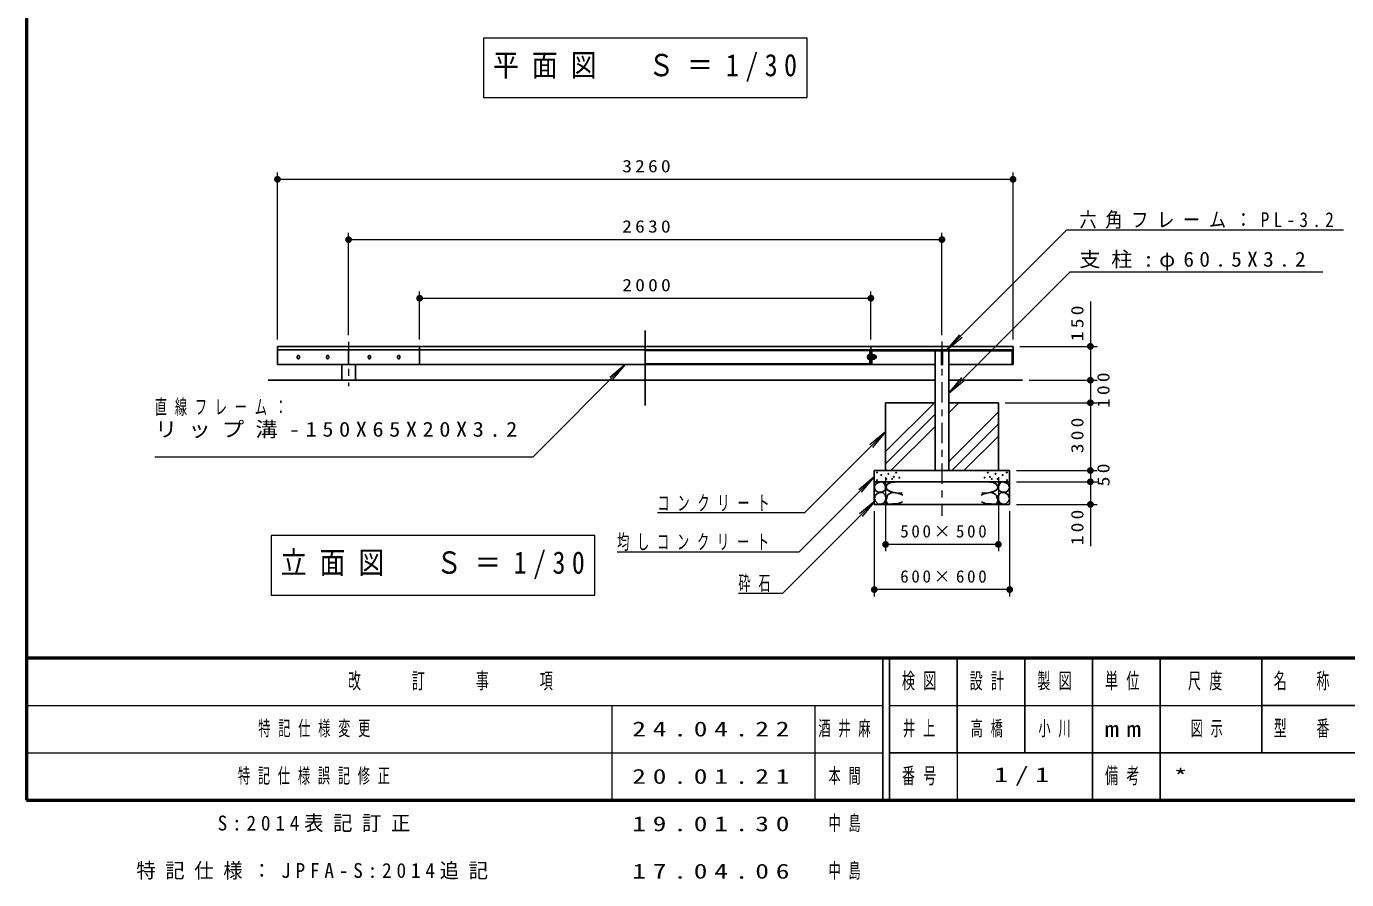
# Model space of a CAD drawing. Units: millimetres on the paper, scale 1:30. Extents: x 55 to 420, y -309 to -40.
# Drawn here: x 55 to 250, y -308.7 to -182.8 of the extents above; entities that cross this region are included whole.
import ezdxf
from ezdxf.enums import TextEntityAlignment as Align

# ---------------------------------------------------------------- set-up
doc = ezdxf.new("R2010")
doc.units = ezdxf.units.MM
doc.linetypes.add('USER2', pattern=[6, 3, -1, 1, -1])
doc.layers.add('LY_1', color=7, linetype='Continuous', lineweight=13)
doc.layers.add('LY_4', color=7, linetype='Continuous', lineweight=13)
doc.layers.add('LY_5', color=7, linetype='Continuous')
doc.styles.add('ＭＳ ゴシック', font='')
doc.styles.get('ＭＳ ゴシック').set_extended_font_data('MS Gothic')

# ---------------------------------------------------------------- blocks, each defined once
blk = doc.blocks.new('filled_dot')
at = {"color": 0, "linetype": 'Continuous', "lineweight": -2, "const_width": 1.25}
blk.add_lwpolyline([(-0.625, 0, 1), (0.625, 0, 1)], format="xyb", close=True, dxfattribs=at)

msp = doc.modelspace()

# ---------------------------------------------------------------- linework, layer by layer
at = {"layer": 'LY_1'}
for p, q in [((122.523, -184.464), (122.523, -193.264)), ((170.323, -184.464), (122.523, -184.464)), ((170.323, -193.264), (170.323, -184.464)), ((122.523, -193.264), (170.323, -193.264)), ((92.09, -228.994), (92.09, -204.326)), ((200.757, -228.994), (200.757, -204.326)), ((92.09, -205.326), (200.757, -205.326)), ((102.59, -228.324), (102.59, -213.229)), ((102.59, -214.229), (190.257, -214.229)), ((190.257, -228.324), (190.257, -213.229)), ((208.712, -212.791), (190.945, -230.571)), ((208.712, -212.791), (249.567, -212.791)), ((209.18, -218.974), (191.265, -236.889)), ((209.18, -218.974), (246.533, -218.974)), ((113.09, -228.994), (113.09, -221.89)), ((179.757, -228.994), (179.757, -221.89)), ((113.09, -222.89), (179.757, -222.89)), ((212.183, -223.362), (212.183, -234.994)), ((190.945, -230.571), (192.873, -228.272)), ((190.945, -230.571), (193.243, -228.641)), ((201.757, -229.994), (213.183, -229.994)), ((129.859, -246.28), (143.48, -232.661)), ((143.48, -232.661), (141.182, -234.589)), ((143.48, -232.661), (141.552, -234.959)), ((191.265, -236.889), (193.193, -234.591)), ((191.265, -236.889), (193.563, -234.961)), ((203.148, -234.994), (213.183, -234.994)), ((212.183, -234.994), (212.183, -238.327)), ((181.923, -245.537), (189.133, -238.327)), ((181.923, -238.353), (181.949, -238.327)), ((191.265, -239.787), (192.725, -238.327)), ((191.265, -246.971), (198.59, -239.646)), ((199.59, -238.327), (213.183, -238.327)), ((212.183, -238.327), (212.183, -248.327)), ((181.923, -247.333), (189.248, -240.008)), ((182.725, -248.327), (189.248, -241.804)), ((191.705, -248.327), (198.59, -241.443)), ((170.019, -254.504), (181.923, -242.629)), ((181.923, -242.629), (179.623, -244.555)), ((181.923, -242.629), (179.992, -244.925)), ((193.501, -248.327), (198.59, -243.239)), ((73.985, -246.28), (129.859, -246.28)), ((169.164, -260.346), (180.257, -249.245)), ((180.257, -249.245), (177.959, -251.174)), ((180.257, -249.245), (178.329, -251.544)), ((181.923, -249.327), (181.923, -260.238)), ((198.59, -249.327), (198.59, -260.238)), ((201.257, -248.327), (213.183, -248.327)), ((212.183, -248.327), (212.183, -249.994)), ((201.257, -249.994), (213.183, -249.994)), ((212.183, -249.994), (212.183, -259.502)), ((166.751, -266.422), (180.381, -252.795)), ((180.381, -252.795), (178.082, -254.723)), ((180.381, -252.795), (178.452, -255.093)), ((201.257, -253.327), (213.183, -253.327)), ((148.228, -254.504), (170.019, -254.504)), ((180.257, -254.327), (180.257, -266.905)), ((200.257, -254.327), (200.257, -266.905)), ((91.174, -257.912), (91.174, -266.712)), ((138.974, -257.912), (91.174, -257.912)), ((138.974, -266.712), (138.974, -257.912)), ((198.59, -259.238), (181.923, -259.238)), ((142.266, -260.346), (169.164, -260.346)), ((91.174, -266.712), (138.974, -266.712)), ((160.189, -266.422), (166.751, -266.422)), ((200.257, -265.905), (180.257, -265.905))]:
    msp.add_line(p, q, dxfattribs=at)
at = {"layer": 'LY_1', "lineweight": 25}
for p, q in [((146.423, -227.669), (146.423, -238.721)), ((92.09, -230.494), (92.09, -229.994)), ((113.09, -229.994), (92.09, -229.994)), ((113.09, -229.994), (146.423, -229.994)), ((113.09, -230.494), (113.09, -229.994)), ((179.757, -229.994), (146.423, -229.994)), ((179.757, -229.994), (200.757, -229.994)), ((179.757, -230.494), (179.757, -229.994)), ((200.757, -230.494), (200.757, -229.994)), ((92.09, -232.691), (92.09, -230.494)), ((113.09, -230.494), (92.09, -230.494)), ((102.59, -230.494), (102.59, -232.691)), ((113.09, -230.494), (146.423, -230.494)), ((113.09, -232.691), (113.09, -230.494)), ((179.757, -230.494), (146.423, -230.494)), ((179.607, -230.601), (146.423, -230.601)), ((179.357, -231.25), (179.327, -231.302)), ((179.327, -231.302), (179.327, -231.852)), ((179.357, -231.904), (179.327, -231.852)), ((179.54, -231.25), (179.357, -231.25)), ((179.54, -231.414), (179.357, -231.414)), ((179.54, -231.741), (179.357, -231.741)), ((179.54, -231.904), (179.357, -231.904)), ((179.54, -231.227), (179.607, -231.227)), ((179.54, -231.927), (179.54, -231.227)), ((179.607, -231.927), (179.54, -231.927)), ((179.607, -232.661), (179.607, -230.494)), ((179.607, -231.411), (179.907, -231.411)), ((179.607, -231.744), (179.907, -231.744)), ((179.757, -230.494), (200.757, -230.494)), ((179.757, -232.661), (179.757, -230.494)), ((179.907, -230.644), (200.607, -230.644)), ((179.907, -232.661), (179.907, -230.644)), ((179.907, -231.227), (179.973, -231.227)), ((179.973, -231.927), (179.907, -231.927)), ((179.973, -231.227), (179.973, -231.927)), ((180.057, -231.271), (179.973, -231.271)), ((180.057, -231.553), (179.973, -231.575)), ((180.057, -231.58), (179.973, -231.602)), ((180.057, -231.884), (179.973, -231.884)), ((180.057, -231.25), (180.293, -231.25)), ((180.057, -231.25), (180.057, -231.904)), ((180.057, -231.414), (180.293, -231.414)), ((180.057, -231.741), (180.293, -231.741)), ((180.057, -231.904), (180.293, -231.904)), ((180.293, -231.25), (180.323, -231.302)), ((180.293, -231.904), (180.323, -231.852)), ((180.323, -231.852), (180.323, -231.302)), ((180.323, -231.411), (180.54, -231.411)), ((180.323, -231.744), (180.54, -231.744)), ((180.54, -231.744), (180.54, -231.411)), ((189.248, -230.644), (189.248, -248.314)), ((190.182, -230.644), (190.182, -232.737)), ((190.332, -230.644), (190.332, -232.737)), ((191.265, -230.644), (191.265, -248.314)), ((200.607, -232.661), (200.607, -230.644)), ((200.757, -232.661), (200.757, -230.494)), ((113.09, -232.691), (92.09, -232.691)), ((101.582, -232.691), (101.582, -234.994)), ((103.598, -232.691), (103.598, -234.994)), ((146.423, -232.661), (113.09, -232.661)), ((146.423, -232.554), (179.607, -232.554)), ((146.423, -232.661), (179.757, -232.661)), ((179.757, -232.661), (189.248, -232.661)), ((190.182, -232.737), (190.332, -232.737)), ((191.265, -232.661), (200.757, -232.661)), ((90.699, -234.994), (146.423, -234.994)), ((146.423, -234.994), (189.248, -234.994)), ((191.265, -234.994), (202.148, -234.994)), ((181.923, -238.327), (189.248, -238.327)), ((181.923, -238.327), (181.923, -248.327)), ((191.265, -238.327), (198.59, -238.327)), ((198.59, -238.327), (198.59, -248.327)), ((180.257, -248.327), (200.257, -248.327)), ((180.257, -248.327), (180.257, -253.327)), ((200.257, -248.327), (200.257, -253.327)), ((180.257, -249.994), (200.257, -249.994)), ((180.257, -253.327), (200.257, -253.327))]:
    msp.add_line(p, q, dxfattribs=at)
at = {"layer": 'LY_1', "linetype": 'USER2'}
for p, q in [((102.59, -229.324), (102.59, -235.881)), ((190.257, -229.294), (190.257, -254.996)), ((180.627, -231.577), (179.138, -231.577))]:
    msp.add_line(p, q, dxfattribs=at)
at = {"layer": 'LY_1'}
for points in [[(95.175, -231.327), (95.156, -231.328), (95.137, -231.331), (95.119, -231.336), (95.101, -231.342), (95.083, -231.351), (95.067, -231.361), (95.051, -231.373), (95.036, -231.386), (95.022, -231.401), (95.009, -231.417), (94.998, -231.434), (94.987, -231.452), (94.979, -231.472), (94.972, -231.492), (94.966, -231.513), (94.962, -231.534), (94.959, -231.556), (94.958, -231.577), (94.959, -231.599), (94.962, -231.621), (94.966, -231.642), (94.972, -231.663), (94.979, -231.683), (94.987, -231.702), (94.998, -231.721), (95.009, -231.738), (95.022, -231.754), (95.036, -231.769), (95.051, -231.782), (95.067, -231.794), (95.083, -231.804), (95.101, -231.812), (95.119, -231.819), (95.137, -231.824), (95.156, -231.826), (95.175, -231.827), (95.194, -231.826), (95.213, -231.824), (95.231, -231.819), (95.249, -231.812), (95.266, -231.804), (95.283, -231.794), (95.299, -231.782), (95.314, -231.769), (95.328, -231.754), (95.341, -231.738), (95.352, -231.721), (95.362, -231.702), (95.371, -231.683), (95.378, -231.663), (95.384, -231.642), (95.388, -231.621), (95.391, -231.599), (95.391, -231.577), (95.391, -231.556), (95.388, -231.534), (95.384, -231.513), (95.378, -231.492), (95.371, -231.472), (95.362, -231.452), (95.352, -231.434), (95.341, -231.417), (95.328, -231.401), (95.314, -231.386), (95.299, -231.373), (95.283, -231.361), (95.266, -231.351), (95.249, -231.342), (95.231, -231.336), (95.213, -231.331), (95.194, -231.328)], [(99.505, -231.327), (99.486, -231.328), (99.467, -231.331), (99.449, -231.336), (99.431, -231.342), (99.414, -231.351), (99.397, -231.361), (99.381, -231.373), (99.366, -231.386), (99.352, -231.401), (99.339, -231.417), (99.328, -231.434), (99.318, -231.452), (99.309, -231.472), (99.302, -231.492), (99.296, -231.513), (99.292, -231.534), (99.289, -231.556), (99.289, -231.577), (99.289, -231.599), (99.292, -231.621), (99.296, -231.642), (99.302, -231.663), (99.309, -231.683), (99.318, -231.702), (99.328, -231.721), (99.339, -231.738), (99.352, -231.754), (99.366, -231.769), (99.381, -231.782), (99.397, -231.794), (99.414, -231.804), (99.431, -231.812), (99.449, -231.819), (99.467, -231.824), (99.486, -231.826), (99.505, -231.827), (99.524, -231.826), (99.543, -231.824), (99.561, -231.819), (99.579, -231.812), (99.597, -231.804), (99.613, -231.794), (99.629, -231.782), (99.644, -231.769), (99.658, -231.754), (99.671, -231.738), (99.682, -231.721), (99.693, -231.702), (99.701, -231.683), (99.709, -231.663), (99.714, -231.642), (99.718, -231.621), (99.721, -231.599), (99.722, -231.577), (99.721, -231.556), (99.718, -231.534), (99.714, -231.513), (99.709, -231.492), (99.701, -231.472), (99.693, -231.452), (99.682, -231.434), (99.671, -231.417), (99.658, -231.401), (99.644, -231.386), (99.629, -231.373), (99.613, -231.361), (99.597, -231.351), (99.579, -231.342), (99.561, -231.336), (99.543, -231.331), (99.524, -231.328)], [(105.675, -231.327), (105.656, -231.328), (105.637, -231.331), (105.619, -231.336), (105.601, -231.342), (105.583, -231.351), (105.567, -231.361), (105.551, -231.373), (105.536, -231.386), (105.522, -231.401), (105.509, -231.417), (105.498, -231.434), (105.487, -231.452), (105.479, -231.472), (105.472, -231.492), (105.466, -231.513), (105.462, -231.534), (105.459, -231.556), (105.458, -231.577), (105.459, -231.599), (105.462, -231.621), (105.466, -231.642), (105.472, -231.663), (105.479, -231.683), (105.487, -231.702), (105.498, -231.721), (105.509, -231.738), (105.522, -231.754), (105.536, -231.769), (105.551, -231.782), (105.567, -231.794), (105.583, -231.804), (105.601, -231.812), (105.619, -231.819), (105.637, -231.824), (105.656, -231.826), (105.675, -231.827), (105.694, -231.826), (105.713, -231.824), (105.731, -231.819), (105.749, -231.812), (105.766, -231.804), (105.783, -231.794), (105.799, -231.782), (105.814, -231.769), (105.828, -231.754), (105.841, -231.738), (105.852, -231.721), (105.862, -231.702), (105.871, -231.683), (105.878, -231.663), (105.884, -231.642), (105.888, -231.621), (105.891, -231.599), (105.891, -231.577), (105.891, -231.556), (105.888, -231.534), (105.884, -231.513), (105.878, -231.492), (105.871, -231.472), (105.862, -231.452), (105.852, -231.434), (105.841, -231.417), (105.828, -231.401), (105.814, -231.386), (105.799, -231.373), (105.783, -231.361), (105.766, -231.351), (105.749, -231.342), (105.731, -231.336), (105.713, -231.331), (105.694, -231.328)], [(110.005, -231.327), (109.986, -231.328), (109.967, -231.331), (109.949, -231.336), (109.931, -231.342), (109.914, -231.351), (109.897, -231.361), (109.881, -231.373), (109.866, -231.386), (109.852, -231.401), (109.839, -231.417), (109.828, -231.434), (109.818, -231.452), (109.809, -231.472), (109.802, -231.492), (109.796, -231.513), (109.792, -231.534), (109.789, -231.556), (109.789, -231.577), (109.789, -231.599), (109.792, -231.621), (109.796, -231.642), (109.802, -231.663), (109.809, -231.683), (109.818, -231.702), (109.828, -231.721), (109.839, -231.738), (109.852, -231.754), (109.866, -231.769), (109.881, -231.782), (109.897, -231.794), (109.914, -231.804), (109.931, -231.812), (109.949, -231.819), (109.967, -231.824), (109.986, -231.826), (110.005, -231.827), (110.024, -231.826), (110.043, -231.824), (110.061, -231.819), (110.079, -231.812), (110.097, -231.804), (110.113, -231.794), (110.129, -231.782), (110.144, -231.769), (110.158, -231.754), (110.171, -231.738), (110.182, -231.721), (110.193, -231.702), (110.201, -231.683), (110.209, -231.663), (110.214, -231.642), (110.218, -231.621), (110.221, -231.599), (110.222, -231.577), (110.221, -231.556), (110.218, -231.534), (110.214, -231.513), (110.209, -231.492), (110.201, -231.472), (110.193, -231.452), (110.182, -231.434), (110.171, -231.417), (110.158, -231.401), (110.144, -231.386), (110.129, -231.373), (110.113, -231.361), (110.097, -231.351), (110.079, -231.342), (110.061, -231.336), (110.043, -231.331), (110.024, -231.328)]]:
    msp.add_lwpolyline(points, close=True, dxfattribs=at)
for points in [[(95.225, -231.821), (95.194, -231.809), (95.165, -231.793), (95.139, -231.772), (95.116, -231.746), (95.096, -231.717), (95.08, -231.685), (95.068, -231.651), (95.061, -231.614), (95.058, -231.577), (95.061, -231.54), (95.068, -231.504), (95.08, -231.47), (95.096, -231.437), (95.116, -231.408), (95.139, -231.383), (95.165, -231.362), (95.194, -231.345), (95.225, -231.334)], [(99.555, -231.821), (99.524, -231.809), (99.496, -231.793), (99.469, -231.772), (99.446, -231.746), (99.426, -231.717), (99.41, -231.685), (99.398, -231.651), (99.391, -231.614), (99.389, -231.577), (99.391, -231.54), (99.398, -231.504), (99.41, -231.47), (99.426, -231.437), (99.446, -231.408), (99.469, -231.383), (99.496, -231.362), (99.524, -231.345), (99.555, -231.334)], [(105.625, -231.821), (105.656, -231.809), (105.684, -231.793), (105.711, -231.772), (105.734, -231.746), (105.754, -231.717), (105.77, -231.685), (105.782, -231.651), (105.789, -231.614), (105.791, -231.577), (105.789, -231.54), (105.782, -231.504), (105.77, -231.47), (105.754, -231.437), (105.734, -231.408), (105.711, -231.383), (105.684, -231.362), (105.656, -231.345), (105.625, -231.334)], [(109.955, -231.821), (109.986, -231.809), (110.015, -231.793), (110.041, -231.772), (110.065, -231.746), (110.084, -231.717), (110.1, -231.685), (110.112, -231.651), (110.119, -231.614), (110.122, -231.577), (110.119, -231.54), (110.112, -231.504), (110.1, -231.47), (110.084, -231.437), (110.065, -231.408), (110.041, -231.383), (110.015, -231.362), (109.986, -231.345), (109.955, -231.334)]]:
    msp.add_lwpolyline(points, dxfattribs=at)
at = {"layer": 'LY_1', "lineweight": 25}
for points in [[(181.268, -253.303), (180.799, -253.224), (180.381, -252.795), (180.271, -252.386), (180.46, -251.898), (180.939, -251.618), (181.527, -251.559), (181.866, -251.918), (182.026, -252.446), (181.906, -252.775), (181.667, -253.154)], [(180.281, -250.921), (180.311, -250.641), (180.43, -250.352), (180.799, -250.143), (181.228, -250.003), (181.597, -250.113), (181.856, -250.472), (181.936, -250.821), (181.866, -251.24), (181.587, -251.429), (181.198, -251.529), (180.769, -251.509), (180.46, -251.27)], [(199.246, -253.303), (199.714, -253.224), (200.133, -252.795), (200.243, -252.386), (200.053, -251.898), (199.575, -251.618), (198.986, -251.559), (198.647, -251.918), (198.488, -252.446), (198.607, -252.775), (198.847, -253.154)], [(200.233, -250.921), (200.203, -250.641), (200.083, -250.352), (199.714, -250.143), (199.285, -250.003), (198.917, -250.113), (198.657, -250.472), (198.578, -250.821), (198.647, -251.24), (198.927, -251.429), (199.315, -251.529), (199.744, -251.509), (200.053, -251.27)]]:
    msp.add_lwpolyline(points, close=True, dxfattribs=at)
for points in [[(184.423, -252.939), (184.334, -253.017), (184.088, -253.118), (183.819, -253.207), (183.606, -253.23), (183.327, -253.23), (182.969, -253.252), (182.577, -253.297), (182.208, -253.23), (182.062, -252.984), (181.973, -252.715), (182.096, -252.346), (182.185, -252.021), (182.387, -251.831), (182.767, -251.629), (183.159, -251.562), (183.371, -251.607), (183.808, -251.73), (184.065, -251.775), (184.2, -251.797), (184.267, -251.842), (184.468, -251.954)], [(184.267, -249.996), (183.841, -250.007), (183.181, -250.029), (182.711, -250.085), (182.375, -250.231), (182.174, -250.376), (182.029, -250.645), (181.995, -250.835), (182.118, -251.115), (182.499, -251.372), (182.969, -251.54), (183.181, -251.562), (183.439, -251.596), (183.875, -251.663), (184.099, -251.663), (184.367, -251.618)], [(196.09, -252.939), (196.18, -253.017), (196.426, -253.118), (196.694, -253.207), (196.907, -253.23), (197.187, -253.23), (197.545, -253.252), (197.936, -253.297), (198.306, -253.23), (198.451, -252.984), (198.541, -252.715), (198.418, -252.346), (198.328, -252.021), (198.127, -251.831), (197.746, -251.629), (197.355, -251.562), (197.142, -251.607), (196.706, -251.73), (196.448, -251.775), (196.314, -251.797), (196.247, -251.842), (196.045, -251.954)], [(196.247, -249.996), (196.672, -250.007), (197.332, -250.029), (197.802, -250.085), (198.138, -250.231), (198.339, -250.376), (198.485, -250.645), (198.518, -250.835), (198.395, -251.115), (198.015, -251.372), (197.545, -251.54), (197.332, -251.562), (197.075, -251.596), (196.638, -251.663), (196.415, -251.663), (196.146, -251.618)]]:
    msp.add_lwpolyline(points, dxfattribs=at)
for centre in [(180.671, -248.626), (181.298, -248.988), (182.037, -249.587), (182.344, -248.807), (182.887, -249.573), (183.152, -249.253), (183.486, -248.64), (183.96, -249.378), (196.553, -249.378), (197.027, -248.64), (197.361, -249.253), (197.626, -249.573), (198.17, -248.807), (198.476, -249.587), (199.215, -248.988), (199.842, -248.626), (180.657, -249.755), (199.856, -249.755)]:
    msp.add_circle(centre, 0.05, dxfattribs=at)
for centre, radius, start, end in [((179.786, -231.577), 0.459, 159.136, 200.864), ((179.498, -231.332), 0.164, 150.00001, 209.99999), ((179.498, -231.823), 0.164, 150.00001, 209.99999), ((180.174, -231.332), 0.145, 325.61586, 34.38414), ((179.777, -231.577), 0.541, 342.41211, 17.58789), ((180.174, -231.823), 0.145, 325.61586, 34.38414)]:
    msp.add_arc(centre, radius, start, end, dxfattribs=at)
at = {"layer": 'LY_4', "lineweight": 50}
for p, q in [((55, -40), (55, -297)), ((55, -276), (420, -276)), ((55, -297), (420, -297))]:
    msp.add_line(p, q, dxfattribs=at)
at = {"layer": 'LY_4', "lineweight": 25}
for p, q in [((181.5, -276), (181.5, -297)), ((182.5, -276), (182.5, -297)), ((192.5, -276), (192.5, -290)), ((202.5, -276), (202.5, -290)), ((212.5, -276), (212.5, -297)), ((222.5, -276), (222.5, -290)), ((237.5, -276), (237.5, -290)), ((237.5, -283), (350, -283)), ((182.5, -290), (420, -290)), ((222.5, -290), (222.5, -297))]:
    msp.add_line(p, q, dxfattribs=at)
at = {"layer": 'LY_4'}
for p, q in [((55, -283), (181.5, -283)), ((141.5, -283), (141.5, -297)), ((171.5, -283), (171.5, -297)), ((182.5, -283), (237.5, -283)), ((55, -290), (181.5, -290)), ((192.5, -290), (192.5, -297))]:
    msp.add_line(p, q, dxfattribs=at)

# ---------------------------------------------------------------- block references
at = {"layer": 'LY_1', "xscale": 0.4, "yscale": 0.4}
for p in [(92.09, -205.326), (102.59, -214.229), (113.09, -222.89), (181.923, -259.238), (180.257, -265.905)]:
    msp.add_blockref('filled_dot', p, dxfattribs=at)
for p, rotation in [((200.757, -205.326), 180), ((190.257, -214.229), 180), ((179.757, -222.89), 180), ((212.183, -229.994), 270), ((212.183, -234.994), 270), ((212.183, -234.994), 90), ((212.183, -238.327), 270), ((212.183, -238.327), 90), ((212.183, -248.327), 270), ((212.183, -248.327), 90), ((212.183, -249.994), 270), ((212.183, -249.994), 90), ((212.183, -253.327), 90), ((198.59, -259.238), 180), ((200.257, -265.905), 180)]:
    msp.add_blockref('filled_dot', p, dxfattribs=dict(at, rotation=rotation))

# ---------------------------------------------------------------- texts
at = {"layer": 'LY_1', "style": 'ＭＳ ゴシック'}
for s, insert, char_height, attachment_point in [('\\T1.5;\\W0.85;平面図\u3000Ｓ＝1/30', (123.923, -188.864), 3.299, 4), ('\\T1.33;\\W1.15;3260', (146.833, -204.326), 1.833, 8), ('\\T1.5;\\W0.85;六角フレーム：PL-3.2', (210.567, -212.641), 2.199, 7), ('\\T1.33;\\W1.15;2630', (146.833, -213.229), 1.833, 8), ('\\T1.5;\\W1.05;支柱:φ60.5X3.2', (210.533, -218.824), 2.199, 7), ('\\T1.33;\\W1.15;2000', (146.847, -221.89), 1.833, 8), ('\\T1.64;\\W0.6;直線フレーム：', (73.985, -237.83), 2.199, 1), ('\\T1.5;\\W1.1;リップ溝-150X65X20X3.2', (73.985, -241.13), 2.199, 1), ('\\T1.64;\\W0.6;コンクリート', (148.228, -254.354), 2.199, 7), ('\\T1.64;\\W0.6;均しコンクリート', (142.266, -260.196), 2.199, 7), ('\\T1.32;500×500', (190.677, -258.238), 1.833, 8), ('\\T1.5;\\W0.85;立面図\u3000Ｓ＝1/30', (92.574, -262.312), 3.299, 4), ('\\T1.32;600×600', (190.677, -264.905), 1.833, 8), ('\\T1.64;\\W0.6;砕石', (160.189, -266.272), 2.199, 7), ('\\T1.64;\\W0.6;特記仕様変更', (89.25, -286.5), 2.199, 4), ('\\T1.5;\\W1.35;24.04.22', (144.5, -286.5), 2.199, 4), ('\\T1.64;\\W0.6;酒井麻', (172, -286.5), 2.199, 4), ('\\T1.64;\\W0.6;特記仕様誤記修正', (86.25, -293.5), 2.199, 4), ('\\T1.5;\\W1.35;20.01.21', (144.5, -293.5), 2.199, 4), ('\\T1.64;\\W0.6;本間', (173.5, -293.5), 2.199, 4), ('\\T1.5;\\W0.95;S:2014表記訂正', (83.25, -300.5), 2.199, 4), ('\\T1.5;\\W1.35;19.01.30', (144.5, -300.5), 2.199, 4), ('\\T1.64;\\W0.6;中島', (173.5, -300.5), 2.199, 4), ('\\T1.5;\\W0.95;特記仕様：JPFA-S:2014追記', (71.25, -307.5), 2.199, 4), ('\\T1.64;\\W0.6;中島', (173.5, -307.5), 2.199, 4), ('\\T1.5;\\W1.35;17.04.06', (144.5, -307.5), 2.199, 4)]:
    msp.add_mtext(s, dxfattribs=dict(at, insert=insert, char_height=char_height, attachment_point=attachment_point))
at = {"layer": 'LY_1', "char_height": 1.833, "rotation": 90, "style": 'ＭＳ ゴシック'}
for s, insert, attachment_point in [('\\T1.33;\\W1.15;150', (211.183, -226.362), 8), ('\\T1.33;\\W1.15;100', (213.183, -236.232), 2), ('\\T1.33;\\W1.15;300', (211.183, -242.911), 8), ('\\T1.34;\\W1.15;50', (213.183, -248.733), 2), ('\\T1.33;\\W1.15;100', (211.183, -256.502), 8)]:
    msp.add_mtext(s, dxfattribs=dict(at, insert=insert, attachment_point=attachment_point))
at = {"layer": 'LY_4', "char_height": 2.346, "attachment_point": 5, "style": 'ＭＳ ゴシック'}
for s, insert in [('\\T1.64;\\W0.6;改\u3000\u3000訂\u3000\u3000事\u3000\u3000項', (118.25, -279.5)), ('\\T1.64;\\W0.6;検図', (187.5, -279.5)), ('\\T1.64;\\W0.6;設計', (197.5, -279.5)), ('\\T1.64;\\W0.6;製図', (207.5, -279.5)), ('\\T1.64;\\W0.6;単位', (217.5, -279.5)), ('\\T1.64;\\W0.6;尺度', (229.75, -279.5)), ('\\T1.64;\\W0.6;名\u3000称', (244, -279.5)), ('\\T1.5;\\W1.35;mm', (217.5, -286.5)), ('\\T1.64;\\W0.6;型\u3000番', (244, -286.5)), ('\\T1.64;\\W0.6;番号', (187.5, -293.5)), ('\\T1.64;\\W0.6;備考', (217.5, -293.5))]:
    msp.add_mtext(s, dxfattribs=dict(at, insert=insert))
at = {"layer": 'LY_5', "style": 'ＭＳ ゴシック', "width": 1.35}
msp.add_text('*', height=2.199, dxfattribs=at).set_placement((224.5, -293.5), align=Align.MIDDLE_LEFT)
at = {"layer": 'LY_5', "char_height": 2.199, "attachment_point": 4, "style": 'ＭＳ ゴシック'}
for s, insert in [('\\T1.64;\\W0.6;井上', (184.5, -286.5)), ('\\T1.64;\\W0.6;高橋', (194.5, -286.5)), ('\\T1.64;\\W0.6;小川', (204.5, -286.5)), ('\\T1.64;\\W0.6;図示', (227, -286.5)), ('\\T1.5;\\W1.35;1/1', (198, -293.5))]:
    msp.add_mtext(s, dxfattribs=dict(at, insert=insert))

doc.saveas('drawing.dxf')
